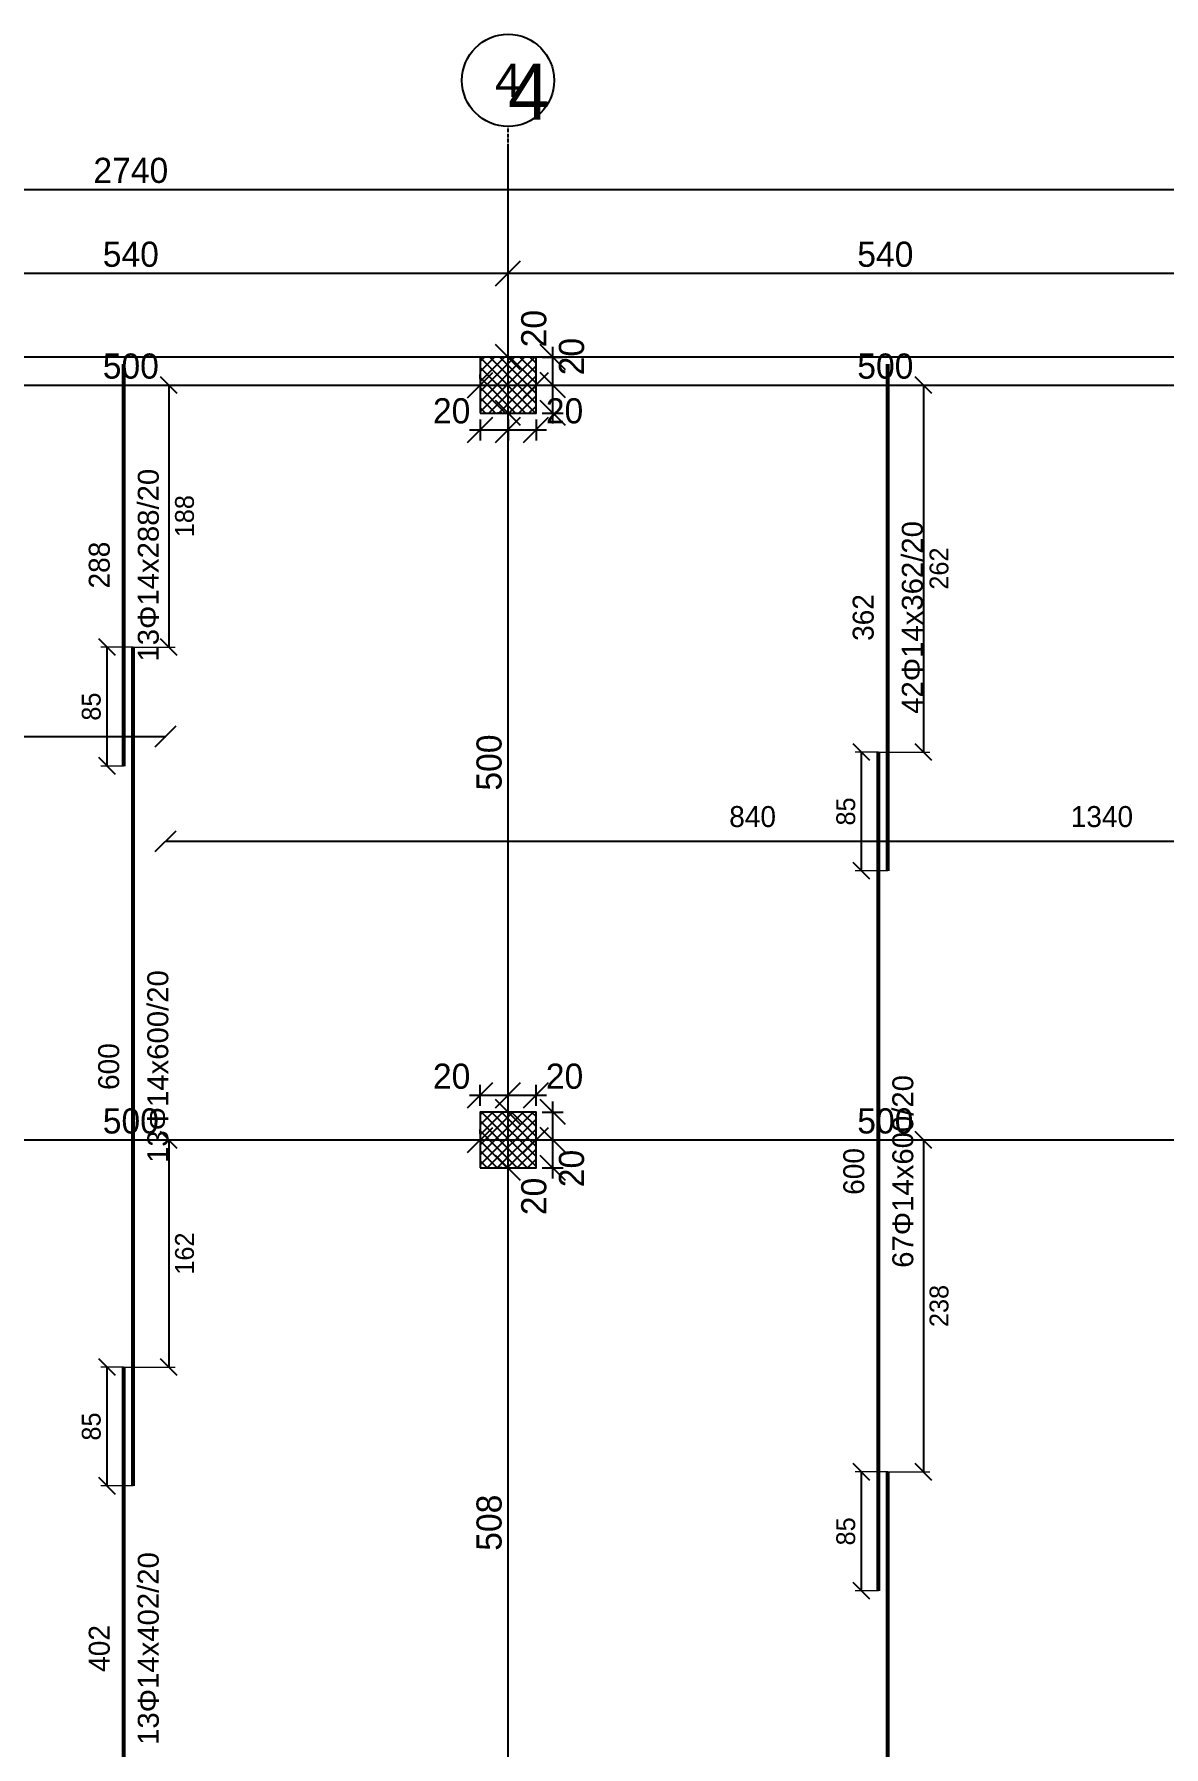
# Model space of a CAD drawing. Header units: centimetres. Extents: x -231 to 7431, y -4464 to 7215.
# Drawn here: x 5761 to 6569, y -2404 to -1179 of the extents above; entities that cross this region are included whole.
import ezdxf
from ezdxf.enums import TextEntityAlignment as Align

# ---------------------------------------------------------------- set-up
doc = ezdxf.new("R2010")
doc.units = ezdxf.units.CM
doc.linetypes.add('DASHDOT', pattern=[3.556, 2.54, -0.508, 0, -0.508])
for name, color, linetype in [('AXIS', 8, 'Continuous'), ('COLUMN', 3, 'Continuous'), ('FW_AXIS', 7, 'Continuous'), ('FW_COLUMN_HATCH', 8, 'Continuous'), ('FW_DIM', 7, 'Continuous'), ('REB_TOP_MESH_Y', 5, 'Continuous'), ('REB_TOP_MESH_Y_AXDIM', 5, 'Continuous'), ('REB_TOP_MESH_Y_LAP', 5, 'Continuous'), ('REB_TOP_MESH_Y_RANGE', 5, 'Continuous'), ('REB_TOP_MESH_Y_TEXT', 5, 'Continuous'), ('SLAB', 7, 'Continuous')]:
    doc.layers.add(name, color=color, linetype=linetype)
doc.styles.add('REBAR_TXT', font='arial.ttf')
doc.dimstyles.new('FW_DIM', dxfattribs={"dimtxt": 18, "dimasz": 9, "dimexe": 7.5, "dimexo": 4.5, "dimgap": 4.5, "dimtad": 1, "dimdec": 0, "dimtxsty": 'Standard', "dimtsz": 9, "dimcen": 2.5, "dimdle": 7.5, "dimclrd": 256, "dimclre": 256, "dimclrt": 7, "dimazin": 3, "dimtfac": 1, "dimtmove": 2, "dimatfit": 3})
doc.dimstyles.new('REBAR LAP', dxfattribs={"dimtxt": 13.5, "dimasz": 2.5, "dimexe": 4.5, "dimexo": 0, "dimgap": 4.5, "dimtad": 1, "dimdec": 0, "dimtxsty": 'Standard', "dimtsz": 6, "dimcen": 2.5, "dimclrd": 6, "dimclre": 6, "dimclrt": 7, "dimazin": 3, "dimtfac": 1, "dimtmove": 2, "dimatfit": 3, "dimlwd": 25, "dimlwe": 18})
doc.dimstyles.new('REBAR M-200', dxfattribs={"dimtxt": 15, "dimasz": 15, "dimexe": 25, "dimexo": 12.5, "dimgap": 10, "dimtad": 1, "dimdec": 0, "dimtxsty": 'Standard', "dimblk": 'NONE', "dimcen": 50, "dimse1": 1, "dimse2": 1, "dimclrd": 6, "dimclre": 6, "dimclrt": 7, "dimazin": 3, "dimtfac": 1, "dimtmove": 2, "dimatfit": 3, "dimldrblk": 'NONE', "dimlwd": 53})
doc.dimstyles.new('REBAR RANGE', dxfattribs={"dimtxt": 15, "dimasz": 2.5, "dimexe": 0, "dimexo": 0, "dimgap": 10, "dimtad": 1, "dimdec": 0, "dimtxsty": 'Standard', "dimtsz": 7.5, "dimcen": 2.5, "dimse1": 1, "dimse2": 1, "dimclrd": 6, "dimclre": 6, "dimclrt": 7, "dimazin": 3, "dimtfac": 1, "dimtmove": 2, "dimatfit": 3, "dimlwd": 25})

# ---------------------------------------------------------------- blocks, each defined once
blk = doc.blocks.new('*D1482')
at = {"color": 6, "lineweight": 53}
blk.add_line((6371.75, -2807.5), (6371.75, -2207.5), dxfattribs=at)
at = {"layer": 'Defpoints'}
for p in [(6371.75, -2207.5), (6371.75, -2807.5), (6371.75, -2807.5)]:
    blk.add_point(p, dxfattribs=at)
at = {"layer": 'REB_TOP_MESH_Y', "color": 7, "insert": (6354.25, -2507.5), "char_height": 15, "attachment_point": 5, "rotation": 90}
blk.add_mtext('600', dxfattribs=at)
blk = doc.blocks.new('_NONE')
blk = doc.blocks.new('*D1483')
at = {"color": 6, "lineweight": 53}
blk.add_line((6365, -2292.5), (6365, -1692.5), dxfattribs=at)
at = {"layer": 'Defpoints'}
for p in [(6365, -1692.5), (6365, -2292.5), (6365, -2292.5)]:
    blk.add_point(p, dxfattribs=at)
at = {"layer": 'REB_TOP_MESH_Y', "color": 7, "insert": (6347.5, -1992.5), "char_height": 15, "attachment_point": 5, "rotation": 90}
blk.add_mtext('600', dxfattribs=at)
blk = doc.blocks.new('*D1484')
at = {"color": 6, "lineweight": 53}
blk.add_line((6371.75, -1777.5), (6371.75, -1415), dxfattribs=at)
at = {"layer": 'Defpoints'}
for p in [(6371.75, -1415), (6371.75, -1777.5), (6371.75, -1777.5)]:
    blk.add_point(p, dxfattribs=at)
at = {"layer": 'REB_TOP_MESH_Y', "color": 7, "insert": (6354.25, -1596.25), "char_height": 15, "attachment_point": 5, "rotation": 90}
blk.add_mtext('362', dxfattribs=at)
blk = doc.blocks.new('_OBLIQUE')
at = {"color": 0, "linetype": 'BYBLOCK'}
blk.add_line((-0.5, -0.5), (0.5, 0.5), dxfattribs=at)
blk = doc.blocks.new('*D1491')
at = {"color": 6, "lineweight": 18}
for p, q in [((6371.75, -2207.5), (6348.5, -2207.5)), ((6365, -2292.5), (6348.5, -2292.5))]:
    blk.add_line(p, q, dxfattribs=at)
at = {"color": 6, "lineweight": 25}
blk.add_line((6353, -2292.5), (6353, -2207.5), dxfattribs=at)
at = {"layer": 'Defpoints'}
for p in [(6371.75, -2207.5), (6353, -2292.5), (6365, -2292.5)]:
    blk.add_point(p, dxfattribs=at)
at = {"layer": 'REB_TOP_MESH_Y_LAP', "color": 6, "xscale": 12, "yscale": 12, "rotation": 90}
for p in [(6353, -2207.5), (6353, -2292.5)]:
    blk.add_blockref('_OBLIQUE', p, dxfattribs=at)
at = {"layer": 'REB_TOP_MESH_Y_LAP', "color": 7, "insert": (6341.75, -2250), "char_height": 13.5, "attachment_point": 5, "rotation": 90}
blk.add_mtext('85', dxfattribs=at)
blk = doc.blocks.new('*D1492')
at = {"color": 6, "lineweight": 18}
for p, q in [((6371.75, -1970), (6401.75, -1970)), ((6371.75, -2207.5), (6401.75, -2207.5))]:
    blk.add_line(p, q, dxfattribs=at)
at = {"color": 6, "lineweight": 25}
blk.add_line((6397.25, -1970), (6397.25, -2207.5), dxfattribs=at)
at = {"layer": 'Defpoints'}
for p in [(6371.75, -1970), (6397.25, -1970), (6371.75, -2207.5)]:
    blk.add_point(p, dxfattribs=at)
at = {"layer": 'REB_TOP_MESH_Y_AXDIM', "color": 6, "xscale": 12, "yscale": 12, "rotation": 90}
for p in [(6397.25, -1970), (6397.25, -2207.5)]:
    blk.add_blockref('_OBLIQUE', p, dxfattribs=at)
at = {"layer": 'REB_TOP_MESH_Y_AXDIM', "color": 7, "insert": (6408.5, -2088.75), "char_height": 13.5, "attachment_point": 5, "rotation": 90}
blk.add_mtext('238', dxfattribs=at)
blk = doc.blocks.new('*D1493')
at = {"color": 6, "lineweight": 18}
for p, q in [((6365, -1692.5), (6348.5, -1692.5)), ((6371.75, -1777.5), (6348.5, -1777.5))]:
    blk.add_line(p, q, dxfattribs=at)
at = {"color": 6, "lineweight": 25}
blk.add_line((6353, -1777.5), (6353, -1692.5), dxfattribs=at)
at = {"layer": 'Defpoints'}
for p in [(6365, -1692.5), (6353, -1777.5), (6371.75, -1777.5)]:
    blk.add_point(p, dxfattribs=at)
at = {"layer": 'REB_TOP_MESH_Y_LAP', "color": 6, "xscale": 12, "yscale": 12, "rotation": 90}
for p in [(6353, -1692.5), (6353, -1777.5)]:
    blk.add_blockref('_OBLIQUE', p, dxfattribs=at)
at = {"layer": 'REB_TOP_MESH_Y_LAP', "color": 7, "insert": (6341.75, -1735), "char_height": 13.5, "attachment_point": 5, "rotation": 90}
blk.add_mtext('85', dxfattribs=at)
blk = doc.blocks.new('*D1494')
at = {"color": 6, "lineweight": 18}
for p, q in [((6365, -1430), (6401.75, -1430)), ((6365, -1692.5), (6401.75, -1692.5))]:
    blk.add_line(p, q, dxfattribs=at)
at = {"color": 6, "lineweight": 25}
blk.add_line((6397.25, -1430), (6397.25, -1692.5), dxfattribs=at)
at = {"layer": 'Defpoints'}
for p in [(6365, -1430), (6397.25, -1430), (6365, -1692.5)]:
    blk.add_point(p, dxfattribs=at)
at = {"layer": 'REB_TOP_MESH_Y_AXDIM', "color": 6, "xscale": 12, "yscale": 12, "rotation": 90}
for p in [(6397.25, -1430), (6397.25, -1692.5)]:
    blk.add_blockref('_OBLIQUE', p, dxfattribs=at)
at = {"layer": 'REB_TOP_MESH_Y_AXDIM', "color": 7, "insert": (6408.5, -1561.25), "char_height": 13.5, "attachment_point": 5, "rotation": 90}
blk.add_mtext('262', dxfattribs=at)
blk = doc.blocks.new('*D1518')
at = {"color": 6, "lineweight": 53}
blk.add_line((5825, -2535), (5825, -2132.5), dxfattribs=at)
at = {"layer": 'Defpoints'}
for p in [(5825, -2132.5), (5825, -2535), (5825, -2535)]:
    blk.add_point(p, dxfattribs=at)
at = {"layer": 'REB_TOP_MESH_Y', "color": 7, "insert": (5807.5, -2333.75), "char_height": 15, "attachment_point": 5, "rotation": 90}
blk.add_mtext('402', dxfattribs=at)
blk = doc.blocks.new('*D1519')
at = {"color": 6, "lineweight": 53}
blk.add_line((5831.75, -2217.5), (5831.75, -1617.5), dxfattribs=at)
at = {"layer": 'Defpoints'}
for p in [(5831.75, -1617.5), (5831.75, -2217.5), (5831.75, -2217.5)]:
    blk.add_point(p, dxfattribs=at)
at = {"layer": 'REB_TOP_MESH_Y', "color": 7, "insert": (5814.25, -1917.5), "char_height": 15, "attachment_point": 5, "rotation": 90}
blk.add_mtext('600', dxfattribs=at)
blk = doc.blocks.new('*D1520')
at = {"color": 6, "lineweight": 53}
blk.add_line((5825, -1702.5), (5825, -1415), dxfattribs=at)
at = {"layer": 'Defpoints'}
for p in [(5825, -1415), (5825, -1702.5), (5825, -1702.5)]:
    blk.add_point(p, dxfattribs=at)
at = {"layer": 'REB_TOP_MESH_Y', "color": 7, "insert": (5807.5, -1558.75), "char_height": 15, "attachment_point": 5, "rotation": 90}
blk.add_mtext('288', dxfattribs=at)
blk = doc.blocks.new('*D1521')
at = {"color": 6, "lineweight": 18}
for p, q in [((5825, -2132.5), (5808.5, -2132.5)), ((5831.75, -2217.5), (5808.5, -2217.5))]:
    blk.add_line(p, q, dxfattribs=at)
at = {"color": 6, "lineweight": 25}
blk.add_line((5813, -2217.5), (5813, -2132.5), dxfattribs=at)
at = {"layer": 'Defpoints'}
for p in [(5825, -2132.5), (5813, -2217.5), (5831.75, -2217.5)]:
    blk.add_point(p, dxfattribs=at)
at = {"layer": 'REB_TOP_MESH_Y_LAP', "color": 6, "xscale": 12, "yscale": 12, "rotation": 90}
for p in [(5813, -2132.5), (5813, -2217.5)]:
    blk.add_blockref('_OBLIQUE', p, dxfattribs=at)
at = {"layer": 'REB_TOP_MESH_Y_LAP', "color": 7, "insert": (5801.75, -2175), "char_height": 13.5, "attachment_point": 5, "rotation": 90}
blk.add_mtext('85', dxfattribs=at)
blk = doc.blocks.new('*D1522')
at = {"color": 6, "lineweight": 18}
for p, q in [((5825, -1970), (5861.75, -1970)), ((5825, -2132.5), (5861.75, -2132.5))]:
    blk.add_line(p, q, dxfattribs=at)
at = {"color": 6, "lineweight": 25}
blk.add_line((5857.25, -1970), (5857.25, -2132.5), dxfattribs=at)
at = {"layer": 'Defpoints'}
for p in [(5825, -1970), (5857.25, -1970), (5825, -2132.5)]:
    blk.add_point(p, dxfattribs=at)
at = {"layer": 'REB_TOP_MESH_Y_AXDIM', "color": 6, "xscale": 12, "yscale": 12, "rotation": 90}
for p in [(5857.25, -1970), (5857.25, -2132.5)]:
    blk.add_blockref('_OBLIQUE', p, dxfattribs=at)
at = {"layer": 'REB_TOP_MESH_Y_AXDIM', "color": 7, "insert": (5868.5, -2051.25), "char_height": 13.5, "attachment_point": 5, "rotation": 90}
blk.add_mtext('162', dxfattribs=at)
blk = doc.blocks.new('*D1523')
at = {"color": 6, "lineweight": 18}
for p, q in [((5831.75, -1617.5), (5808.5, -1617.5)), ((5825, -1702.5), (5808.5, -1702.5))]:
    blk.add_line(p, q, dxfattribs=at)
at = {"color": 6, "lineweight": 25}
blk.add_line((5813, -1702.5), (5813, -1617.5), dxfattribs=at)
at = {"layer": 'Defpoints'}
for p in [(5831.75, -1617.5), (5813, -1702.5), (5825, -1702.5)]:
    blk.add_point(p, dxfattribs=at)
at = {"layer": 'REB_TOP_MESH_Y_LAP', "color": 6, "xscale": 12, "yscale": 12, "rotation": 90}
for p in [(5813, -1617.5), (5813, -1702.5)]:
    blk.add_blockref('_OBLIQUE', p, dxfattribs=at)
at = {"layer": 'REB_TOP_MESH_Y_LAP', "color": 7, "insert": (5801.75, -1660), "char_height": 13.5, "attachment_point": 5, "rotation": 90}
blk.add_mtext('85', dxfattribs=at)
blk = doc.blocks.new('*D1524')
at = {"color": 6, "lineweight": 18}
for p, q in [((5831.75, -1430), (5861.75, -1430)), ((5831.75, -1617.5), (5861.75, -1617.5))]:
    blk.add_line(p, q, dxfattribs=at)
at = {"color": 6, "lineweight": 25}
blk.add_line((5857.25, -1430), (5857.25, -1617.5), dxfattribs=at)
at = {"layer": 'Defpoints'}
for p in [(5831.75, -1430), (5857.25, -1430), (5831.75, -1617.5)]:
    blk.add_point(p, dxfattribs=at)
at = {"layer": 'REB_TOP_MESH_Y_AXDIM', "color": 6, "xscale": 12, "yscale": 12, "rotation": 90}
for p in [(5857.25, -1430), (5857.25, -1617.5)]:
    blk.add_blockref('_OBLIQUE', p, dxfattribs=at)
at = {"layer": 'REB_TOP_MESH_Y_AXDIM', "color": 7, "insert": (5868.5, -1523.75), "char_height": 13.5, "attachment_point": 5, "rotation": 90}
blk.add_mtext('188', dxfattribs=at)
blk = doc.blocks.new('*D1542')
at = {"color": 6, "lineweight": 25}
blk.add_line((5855, -1756.25), (7195, -1756.25), dxfattribs=at)
at = {"layer": 'Defpoints'}
for p in [(5855, -1756.25), (5855, -1756.25), (7195, -1756.25)]:
    blk.add_point(p, dxfattribs=at)
at = {"layer": 'REB_TOP_MESH_Y_RANGE', "color": 6, "xscale": 15, "yscale": 15}
for p in [(5855, -1756.25), (7195, -1756.25)]:
    blk.add_blockref('_OBLIQUE', p, dxfattribs=at)
at = {"layer": 'REB_TOP_MESH_Y_RANGE', "color": 7, "insert": (6525, -1738.75), "char_height": 15, "attachment_point": 5}
blk.add_mtext('1340', dxfattribs=at)
blk = doc.blocks.new('*D1547')
at = {"color": 6, "lineweight": 25}
blk.add_line((5855, -1756.25), (6695, -1756.25), dxfattribs=at)
at = {"layer": 'Defpoints'}
for p in [(5855, -1756.25), (5855, -1756.25), (6695, -1756.25)]:
    blk.add_point(p, dxfattribs=at)
at = {"layer": 'REB_TOP_MESH_Y_RANGE', "color": 6, "xscale": 15, "yscale": 15}
for p in [(5855, -1756.25), (6695, -1756.25)]:
    blk.add_blockref('_OBLIQUE', p, dxfattribs=at)
at = {"layer": 'REB_TOP_MESH_Y_RANGE', "color": 7, "insert": (6275, -1738.75), "char_height": 15, "attachment_point": 5}
blk.add_mtext('840', dxfattribs=at)
blk = doc.blocks.new('*D1551')
at = {"color": 6, "lineweight": 25}
blk.add_line((5595, -1681.25), (5855, -1681.25), dxfattribs=at)
at = {"layer": 'Defpoints'}
for p in [(5595, -1681.25), (5595, -1681.25), (5855, -1681.25)]:
    blk.add_point(p, dxfattribs=at)
at = {"layer": 'REB_TOP_MESH_Y_RANGE', "color": 6, "xscale": 15, "yscale": 15}
for p in [(5595, -1681.25), (5855, -1681.25)]:
    blk.add_blockref('_OBLIQUE', p, dxfattribs=at)
at = {"layer": 'REB_TOP_MESH_Y_RANGE', "color": 7, "insert": (5725, -1663.75), "char_height": 15, "attachment_point": 5}
blk.add_mtext('260', dxfattribs=at)
blk = doc.blocks.new('*D1554')
at = {"color": 6, "lineweight": 25}
blk.add_line((5595, -1681.25), (5855, -1681.25), dxfattribs=at)
at = {"layer": 'Defpoints'}
for p in [(5595, -1681.25), (5595, -1681.25), (5855, -1681.25)]:
    blk.add_point(p, dxfattribs=at)
at = {"layer": 'REB_TOP_MESH_Y_RANGE', "color": 6, "xscale": 15, "yscale": 15}
for p in [(5595, -1681.25), (5855, -1681.25)]:
    blk.add_blockref('_OBLIQUE', p, dxfattribs=at)
at = {"layer": 'REB_TOP_MESH_Y_RANGE', "color": 7, "insert": (5725, -1663.75), "char_height": 15, "attachment_point": 5}
blk.add_mtext('260', dxfattribs=at)
blk = doc.blocks.new('*D1637')
for p, q in [((6080, -1945.5), (6080, -1930.5)), ((6100, -1945.5), (6100, -1930.5)), ((6072.5, -1938), (6107.5, -1938))]:
    blk.add_line(p, q)
at = {"layer": 'Defpoints'}
for p in [(6080, -1938), (6080, -1950), (6100, -1950)]:
    blk.add_point(p, dxfattribs=at)
at = {"layer": 'FW_DIM', "xscale": 18, "yscale": 18}
for p in [(6080, -1938), (6100, -1938)]:
    blk.add_blockref('_OBLIQUE', p, dxfattribs=at)
at = {"layer": 'FW_DIM', "color": 7, "insert": (6059.6, -1924.5), "char_height": 18, "attachment_point": 5}
blk.add_mtext('20', dxfattribs=at)
blk = doc.blocks.new('*D1638')
for p, q in [((6100, -1945.5), (6100, -1930.5)), ((6120, -1945.5), (6120, -1930.5)), ((6092.5, -1938), (6127.5, -1938))]:
    blk.add_line(p, q)
at = {"layer": 'Defpoints'}
for p in [(6100, -1938), (6100, -1950), (6120, -1950)]:
    blk.add_point(p, dxfattribs=at)
at = {"layer": 'FW_DIM', "xscale": 18, "yscale": 18}
for p in [(6100, -1938), (6120, -1938)]:
    blk.add_blockref('_OBLIQUE', p, dxfattribs=at)
at = {"layer": 'FW_DIM', "color": 7, "insert": (6140.4, -1924.5), "char_height": 18, "attachment_point": 5}
blk.add_mtext('20', dxfattribs=at)
blk = doc.blocks.new('*D1639')
for p, q in [((6124.5, -1970), (6139.5, -1970)), ((6132, -1997.5), (6132, -1962.5)), ((6124.5, -1990), (6139.5, -1990))]:
    blk.add_line(p, q)
at = {"layer": 'Defpoints'}
for p in [(6120, -1970), (6120, -1990), (6132, -1990)]:
    blk.add_point(p, dxfattribs=at)
at = {"layer": 'FW_DIM', "xscale": 18, "yscale": 18, "rotation": 90}
for p in [(6132, -1970), (6132, -1990)]:
    blk.add_blockref('_OBLIQUE', p, dxfattribs=at)
at = {"layer": 'FW_DIM', "color": 7, "insert": (6118.5, -2010.4), "char_height": 18, "attachment_point": 5, "rotation": 90}
blk.add_mtext('20', dxfattribs=at)
blk = doc.blocks.new('*D1640')
for p, q in [((6132, -1977.5), (6132, -1942.5)), ((6124.5, -1950), (6139.5, -1950)), ((6124.5, -1970), (6139.5, -1970))]:
    blk.add_line(p, q)
at = {"layer": 'Defpoints'}
for p in [(6120, -1950), (6120, -1970), (6132, -1970)]:
    blk.add_point(p, dxfattribs=at)
at = {"layer": 'FW_DIM', "xscale": 18, "yscale": 18, "rotation": 90}
for p in [(6132, -1950), (6132, -1970)]:
    blk.add_blockref('_OBLIQUE', p, dxfattribs=at)
at = {"layer": 'FW_DIM', "color": 7, "insert": (6145.5, -1990.4), "char_height": 18, "attachment_point": 5, "rotation": 90}
blk.add_mtext('20', dxfattribs=at)
blk = doc.blocks.new('*D1641')
for p, q in [((6080, -1454.5), (6080, -1469.5)), ((6100, -1454.5), (6100, -1469.5)), ((6072.5, -1462), (6107.5, -1462))]:
    blk.add_line(p, q)
at = {"layer": 'Defpoints'}
for p in [(6080, -1450), (6100, -1450), (6080, -1462)]:
    blk.add_point(p, dxfattribs=at)
at = {"layer": 'FW_DIM', "xscale": 18, "yscale": 18}
for p in [(6080, -1462), (6100, -1462)]:
    blk.add_blockref('_OBLIQUE', p, dxfattribs=at)
at = {"layer": 'FW_DIM', "color": 7, "insert": (6059.6, -1448.5), "char_height": 18, "attachment_point": 5}
blk.add_mtext('20', dxfattribs=at)
blk = doc.blocks.new('*D1642')
for p, q in [((6100, -1454.5), (6100, -1469.5)), ((6120, -1454.5), (6120, -1469.5)), ((6092.5, -1462), (6127.5, -1462))]:
    blk.add_line(p, q)
at = {"layer": 'Defpoints'}
for p in [(6100, -1450), (6120, -1450), (6100, -1462)]:
    blk.add_point(p, dxfattribs=at)
at = {"layer": 'FW_DIM', "xscale": 18, "yscale": 18}
for p in [(6100, -1462), (6120, -1462)]:
    blk.add_blockref('_OBLIQUE', p, dxfattribs=at)
at = {"layer": 'FW_DIM', "color": 7, "insert": (6140.4, -1448.5), "char_height": 18, "attachment_point": 5}
blk.add_mtext('20', dxfattribs=at)
blk = doc.blocks.new('*D1643')
for p, q in [((6124.5, -1430), (6139.5, -1430)), ((6132, -1457.5), (6132, -1422.5)), ((6124.5, -1450), (6139.5, -1450))]:
    blk.add_line(p, q)
at = {"layer": 'Defpoints'}
for p in [(6120, -1430), (6120, -1450), (6132, -1450)]:
    blk.add_point(p, dxfattribs=at)
at = {"layer": 'FW_DIM', "xscale": 18, "yscale": 18, "rotation": 90}
for p in [(6132, -1430), (6132, -1450)]:
    blk.add_blockref('_OBLIQUE', p, dxfattribs=at)
at = {"layer": 'FW_DIM', "color": 7, "insert": (6145.5, -1409.6), "char_height": 18, "attachment_point": 5, "rotation": 90}
blk.add_mtext('20', dxfattribs=at)
blk = doc.blocks.new('*D1644')
for p, q in [((6132, -1437.5), (6132, -1402.5)), ((6124.5, -1410), (6139.5, -1410)), ((6124.5, -1430), (6139.5, -1430))]:
    blk.add_line(p, q)
at = {"layer": 'Defpoints'}
for p in [(6120, -1410), (6120, -1430), (6132, -1430)]:
    blk.add_point(p, dxfattribs=at)
at = {"layer": 'FW_DIM', "xscale": 18, "yscale": 18, "rotation": 90}
for p in [(6132, -1410), (6132, -1430)]:
    blk.add_blockref('_OBLIQUE', p, dxfattribs=at)
at = {"layer": 'FW_DIM', "color": 7, "insert": (6118.5, -1389.6), "char_height": 18, "attachment_point": 5, "rotation": 90}
blk.add_mtext('20', dxfattribs=at)
blk = doc.blocks.new('*D1738')
for p, q in [((5572.5, -1970), (6087.5, -1970)), ((5580, -1965.5), (5580, -1962.5)), ((6080, -1965.5), (6080, -1962.5))]:
    blk.add_line(p, q)
at = {"layer": 'Defpoints'}
for p in [(5580, -1970), (5580, -1970), (6080, -1970)]:
    blk.add_point(p, dxfattribs=at)
at = {"layer": 'FW_DIM', "xscale": 18, "yscale": 18}
for p in [(5580, -1970), (6080, -1970)]:
    blk.add_blockref('_OBLIQUE', p, dxfattribs=at)
at = {"layer": 'FW_DIM', "color": 7, "insert": (5830, -1956.5), "char_height": 18, "attachment_point": 5}
blk.add_mtext('500', dxfattribs=at)
blk = doc.blocks.new('*D1739')
for p, q in [((6072.5, -1970), (6127.5, -1970)), ((6080, -1965.5), (6080, -1962.5)), ((6120, -1965.5), (6120, -1962.5))]:
    blk.add_line(p, q)
at = {"layer": 'Defpoints'}
for p in [(6080, -1970), (6080, -1970), (6120, -1970)]:
    blk.add_point(p, dxfattribs=at)
at = {"layer": 'FW_DIM', "xscale": 18, "yscale": 18}
for p in [(6080, -1970), (6120, -1970)]:
    blk.add_blockref('_OBLIQUE', p, dxfattribs=at)
blk = doc.blocks.new('*D1740')
for p, q in [((6112.5, -1970), (6627.5, -1970)), ((6120, -1965.5), (6120, -1962.5)), ((6620, -1965.5), (6620, -1962.5))]:
    blk.add_line(p, q)
at = {"layer": 'Defpoints'}
for p in [(6120, -1970), (6120, -1970), (6620, -1970)]:
    blk.add_point(p, dxfattribs=at)
at = {"layer": 'FW_DIM', "xscale": 18, "yscale": 18}
for p in [(6120, -1970), (6620, -1970)]:
    blk.add_blockref('_OBLIQUE', p, dxfattribs=at)
at = {"layer": 'FW_DIM', "color": 7, "insert": (6370, -1956.5), "char_height": 18, "attachment_point": 5}
blk.add_mtext('500', dxfattribs=at)
blk = doc.blocks.new('*D1749')
for p, q in [((5572.5, -1430), (6087.5, -1430)), ((5580, -1425.5), (5580, -1422.5)), ((6080, -1425.5), (6080, -1422.5))]:
    blk.add_line(p, q)
at = {"layer": 'Defpoints'}
for p in [(5580, -1430), (5580, -1430), (6080, -1430)]:
    blk.add_point(p, dxfattribs=at)
at = {"layer": 'FW_DIM', "xscale": 18, "yscale": 18}
for p in [(5580, -1430), (6080, -1430)]:
    blk.add_blockref('_OBLIQUE', p, dxfattribs=at)
at = {"layer": 'FW_DIM', "color": 7, "insert": (5830, -1416.5), "char_height": 18, "attachment_point": 5}
blk.add_mtext('500', dxfattribs=at)
blk = doc.blocks.new('*D1750')
for p, q in [((6072.5, -1430), (6127.5, -1430)), ((6080, -1425.5), (6080, -1422.5)), ((6120, -1425.5), (6120, -1422.5))]:
    blk.add_line(p, q)
at = {"layer": 'Defpoints'}
for p in [(6080, -1430), (6080, -1430), (6120, -1430)]:
    blk.add_point(p, dxfattribs=at)
at = {"layer": 'FW_DIM', "xscale": 18, "yscale": 18}
for p in [(6080, -1430), (6120, -1430)]:
    blk.add_blockref('_OBLIQUE', p, dxfattribs=at)
blk = doc.blocks.new('*D1790')
for p, q in [((6100, -1997.5), (6100, -1942.5)), ((6095.5, -1950), (6092.5, -1950)), ((6095.5, -1990), (6092.5, -1990))]:
    blk.add_line(p, q)
at = {"layer": 'Defpoints'}
for p in [(6100, -1950), (6100, -1990), (6100, -1990)]:
    blk.add_point(p, dxfattribs=at)
at = {"layer": 'FW_DIM', "xscale": 18, "yscale": 18, "rotation": 90}
for p in [(6100, -1950), (6100, -1990)]:
    blk.add_blockref('_OBLIQUE', p, dxfattribs=at)
blk = doc.blocks.new('*D1792')
for p, q in [((6100, -1457.5), (6100, -1402.5)), ((6095.5, -1410), (6092.5, -1410)), ((6095.5, -1450), (6092.5, -1450))]:
    blk.add_line(p, q)
at = {"layer": 'Defpoints'}
for p in [(6100, -1410), (6100, -1450), (6100, -1450)]:
    blk.add_point(p, dxfattribs=at)
at = {"layer": 'FW_DIM', "xscale": 18, "yscale": 18, "rotation": 90}
for p in [(6100, -1410), (6100, -1450)]:
    blk.add_blockref('_OBLIQUE', p, dxfattribs=at)

msp = doc.modelspace()

# ---------------------------------------------------------------- hatches: boundary and pattern name
at = {"layer": 'FW_COLUMN_HATCH'}
h = msp.add_hatch(dxfattribs=at)
h.set_pattern_fill('ANSI37', scale=1.6)
h.paths.add_polyline_path([(6080, -1450), (6080, -1410), (6120, -1410), (6120, -1450), (6080, -1450)])
h = msp.add_hatch(dxfattribs=at)
h.set_pattern_fill('ANSI37', scale=1.6)
h.paths.add_polyline_path([(6080, -1990), (6080, -1950), (6120, -1950), (6120, -1990), (6080, -1990)])

# ---------------------------------------------------------------- linework, layer by layer
at = {"layer": 'AXIS'}
for p, q in [((6100, -4300), (6100, -1260)), ((4310, -1430), (7350, -1430)), ((4310, -1970), (7350, -1970))]:
    msp.add_line(p, q, dxfattribs=at)
at = {"layer": 'COLUMN'}
for points in [[(6080, -1450), (6120, -1450), (6120, -1410), (6080, -1410)], [(6080, -1990), (6120, -1990), (6120, -1950), (6080, -1950)]]:
    msp.add_lwpolyline(points, close=True, dxfattribs=at)
at = {"layer": 'FW_AXIS', "linetype": 'DASHDOT'}
msp.add_line((6100, -1260), (6100, -1245), dxfattribs=at)
at = {"layer": 'FW_AXIS'}
msp.add_circle((6100, -1212), 33, dxfattribs=at)
at = {"layer": 'SLAB'}
msp.add_lwpolyline([(4460, -4150), (7200, -4150), (7200, -1410), (4460, -1410)], close=True, dxfattribs=at)

# ---------------------------------------------------------------- texts
at = {"layer": 'AXIS'}
msp.add_text('4', height=40, dxfattribs=at).set_placement((6100, -1240))
at = {"layer": 'FW_AXIS', "color": 7, "style": 'REBAR_TXT'}
msp.add_text('4', height=24, dxfattribs=at).set_placement((6100, -1212), align=Align.MIDDLE_CENTER)
at = {"layer": 'REB_TOP_MESH_Y_TEXT', "color": 7, "style": 'REBAR_TXT'}
for s, p in [('13Φ14x288/20', (5835, -1558.8)), ('42Φ14x362/20', (6381.8, -1596.2)), ('13Φ14x600/20', (5841.8, -1917.5)), ('67Φ14x600/20', (6375, -1992.5)), ('13Φ14x402/20', (5835, -2333.8))]:
    msp.add_text(s, height=15, rotation=90, dxfattribs=at).set_placement(p, align=Align.TOP_CENTER)

# ---------------------------------------------------------------- dimensions: what is measured, and where the dimension line sits
at = {"layer": 'FW_DIM'}
for base, p1, p2 in [((4460, -1290), (4460, -1410), (7200, -1410)), ((5560, -1350), (5560, -1410), (6100, -1410)), ((6100, -1350), (6100, -1410), (6640, -1410))]:
    msp.add_linear_dim(base=base, p1=p1, p2=p2, dimstyle='FW_DIM', dxfattribs=at).render()
for base, p1, p2, text, picture, middle in [((6132, -1430), (6120, -1430), (6120, -1410), '20', '*D1644', (6118.5, -1389.6)), ((6132, -1450), (6120, -1450), (6120, -1430), '20', '*D1643', (6145.5, -1409.6)), ((6100, -1450), (6100, -1450), (6100, -1410), ' ', '*D1792', (6100, -1430)), ((6100, -1990), (6100, -1990), (6100, -1950), ' ', '*D1790', (6100, -1970)), ((6132, -1970), (6120, -1970), (6120, -1950), '20', '*D1640', (6145.5, -1990.4)), ((6132, -1990), (6120, -1990), (6120, -1970), '20', '*D1639', (6118.5, -2010.4))]:
    dim = msp.add_linear_dim(base=base, p1=p1, p2=p2, angle=90, text=text, dimstyle='FW_DIM', override={"dimtmove": 2}, dxfattribs=at)
    dim.commit()
    dim.dimension.update_dxf_attribs({"geometry": picture, "text_midpoint": middle, "dimtype": 160})
for base, p1, p2, text, picture, middle in [((5580, -1430), (5580, -1430), (6080, -1430), '500', '*D1749', (5830, -1416.5)), ((6080, -1430), (6080, -1430), (6120, -1430), ' ', '*D1750', (6100, -1430)), ((6080, -1462), (6080, -1450), (6100, -1450), '20', '*D1641', (6059.6, -1448.5)), ((6100, -1462), (6100, -1450), (6120, -1450), '20', '*D1642', (6140.4, -1448.5)), ((6080, -1938), (6080, -1950), (6100, -1950), '20', '*D1637', (6059.6, -1924.5)), ((6100, -1938), (6100, -1950), (6120, -1950), '20', '*D1638', (6140.4, -1924.5)), ((5580, -1970), (5580, -1970), (6080, -1970), '500', '*D1738', (5830, -1956.5)), ((6120, -1970), (6120, -1970), (6620, -1970), '500', '*D1740', (6370, -1956.5)), ((6080, -1970), (6080, -1970), (6120, -1970), ' ', '*D1739', (6100, -1970))]:
    dim = msp.add_linear_dim(base=base, p1=p1, p2=p2, text=text, dimstyle='FW_DIM', override={"dimtmove": 2}, dxfattribs=at)
    dim.commit()
    dim.dimension.update_dxf_attribs({"geometry": picture, "text_midpoint": middle, "dimtype": 160})
msp.add_linear_dim(base=(6120, -1430), p1=(6120, -1430), p2=(6620, -1430), location=(6370, -1416.5), text='500', dimstyle='FW_DIM', override={"dimtmove": 2}, dxfattribs=at).render()
for base, p1, p2, location, text in [((6100, -1950), (6100, -1950), (6100, -1450), (6086.5, -1700), '500'), ((6100, -2497.5), (6100, -2497.5), (6100, -1990), (6086.5, -2243.8), '508')]:
    msp.add_linear_dim(base=base, p1=p1, p2=p2, angle=90, location=location, text=text, dimstyle='FW_DIM', override={"dimtmove": 2}, dxfattribs=at).render()
at = {"layer": 'REB_TOP_MESH_Y'}
for base, p1, p2, picture, middle in [((5825, -1702.5), (5825, -1702.5), (5825, -1415), '*D1520', (5807.5, -1558.75)), ((6371.75, -1777.5), (6371.75, -1777.5), (6371.75, -1415), '*D1484', (6354.25, -1596.25)), ((5831.8, -2217.5), (5831.8, -2217.5), (5831.8, -1617.5), '*D1519', (5814.2, -1917.5)), ((6365, -2292.5), (6365, -2292.5), (6365, -1692.5), '*D1483', (6347.5, -1992.5)), ((5825, -2535), (5825, -2535), (5825, -2132.5), '*D1518', (5807.5, -2333.75)), ((6371.8, -2807.5), (6371.8, -2807.5), (6371.8, -2207.5), '*D1482', (6354.2, -2507.5))]:
    dim = msp.add_linear_dim(base=base, p1=p1, p2=p2, angle=90, dimstyle='REBAR M-200', dxfattribs=at)
    dim.commit()
    dim.dimension.update_dxf_attribs({"geometry": picture, "text_midpoint": middle})
at = {"layer": 'REB_TOP_MESH_Y_AXDIM'}
for base, p1, p2, picture, middle in [((5857.25, -1430), (5831.75, -1430), (5831.75, -1617.5), '*D1524', (5868.5, -1523.75)), ((6397.25, -1430), (6365, -1430), (6365, -1692.5), '*D1494', (6408.5, -1561.25)), ((5857.25, -1970), (5825, -1970), (5825, -2132.5), '*D1522', (5868.5, -2051.25)), ((6397.25, -1970), (6371.75, -1970), (6371.75, -2207.5), '*D1492', (6408.5, -2088.75))]:
    dim = msp.add_linear_dim(base=base, p1=p1, p2=p2, angle=90, dimstyle='REBAR LAP', dxfattribs=at)
    dim.commit()
    dim.dimension.update_dxf_attribs({"geometry": picture, "text_midpoint": middle})
at = {"layer": 'REB_TOP_MESH_Y_LAP'}
for base, p1, p2, picture, middle in [((5813, -1702.5), (5825, -1702.5), (5831.8, -1617.5), '*D1523', (5801.8, -1660)), ((6353, -1777.5), (6371.8, -1777.5), (6365, -1692.5), '*D1493', (6341.8, -1735)), ((5813, -2217.5), (5831.8, -2217.5), (5825, -2132.5), '*D1521', (5801.8, -2175)), ((6353, -2292.5), (6365, -2292.5), (6371.8, -2207.5), '*D1491', (6341.8, -2250))]:
    dim = msp.add_linear_dim(base=base, p1=p1, p2=p2, angle=90, dimstyle='REBAR LAP', dxfattribs=at)
    dim.commit()
    dim.dimension.update_dxf_attribs({"geometry": picture, "text_midpoint": middle})
at = {"layer": 'REB_TOP_MESH_Y_RANGE'}
for base, p1, p2, picture, middle in [((5595, -1681.2), (5595, -1681.2), (5855, -1681.2), '*D1551', (5725, -1663.8)), ((5595, -1681.2), (5595, -1681.2), (5855, -1681.2), '*D1554', (5725, -1663.8)), ((5855, -1756.2), (5855, -1756.2), (7195, -1756.2), '*D1542', (6525, -1738.8)), ((5855, -1756.2), (5855, -1756.2), (6695, -1756.2), '*D1547', (6275, -1738.8))]:
    dim = msp.add_linear_dim(base=base, p1=p1, p2=p2, dimstyle='REBAR RANGE', dxfattribs=at)
    dim.commit()
    dim.dimension.update_dxf_attribs({"geometry": picture, "text_midpoint": middle})

doc.saveas('drawing.dxf')
